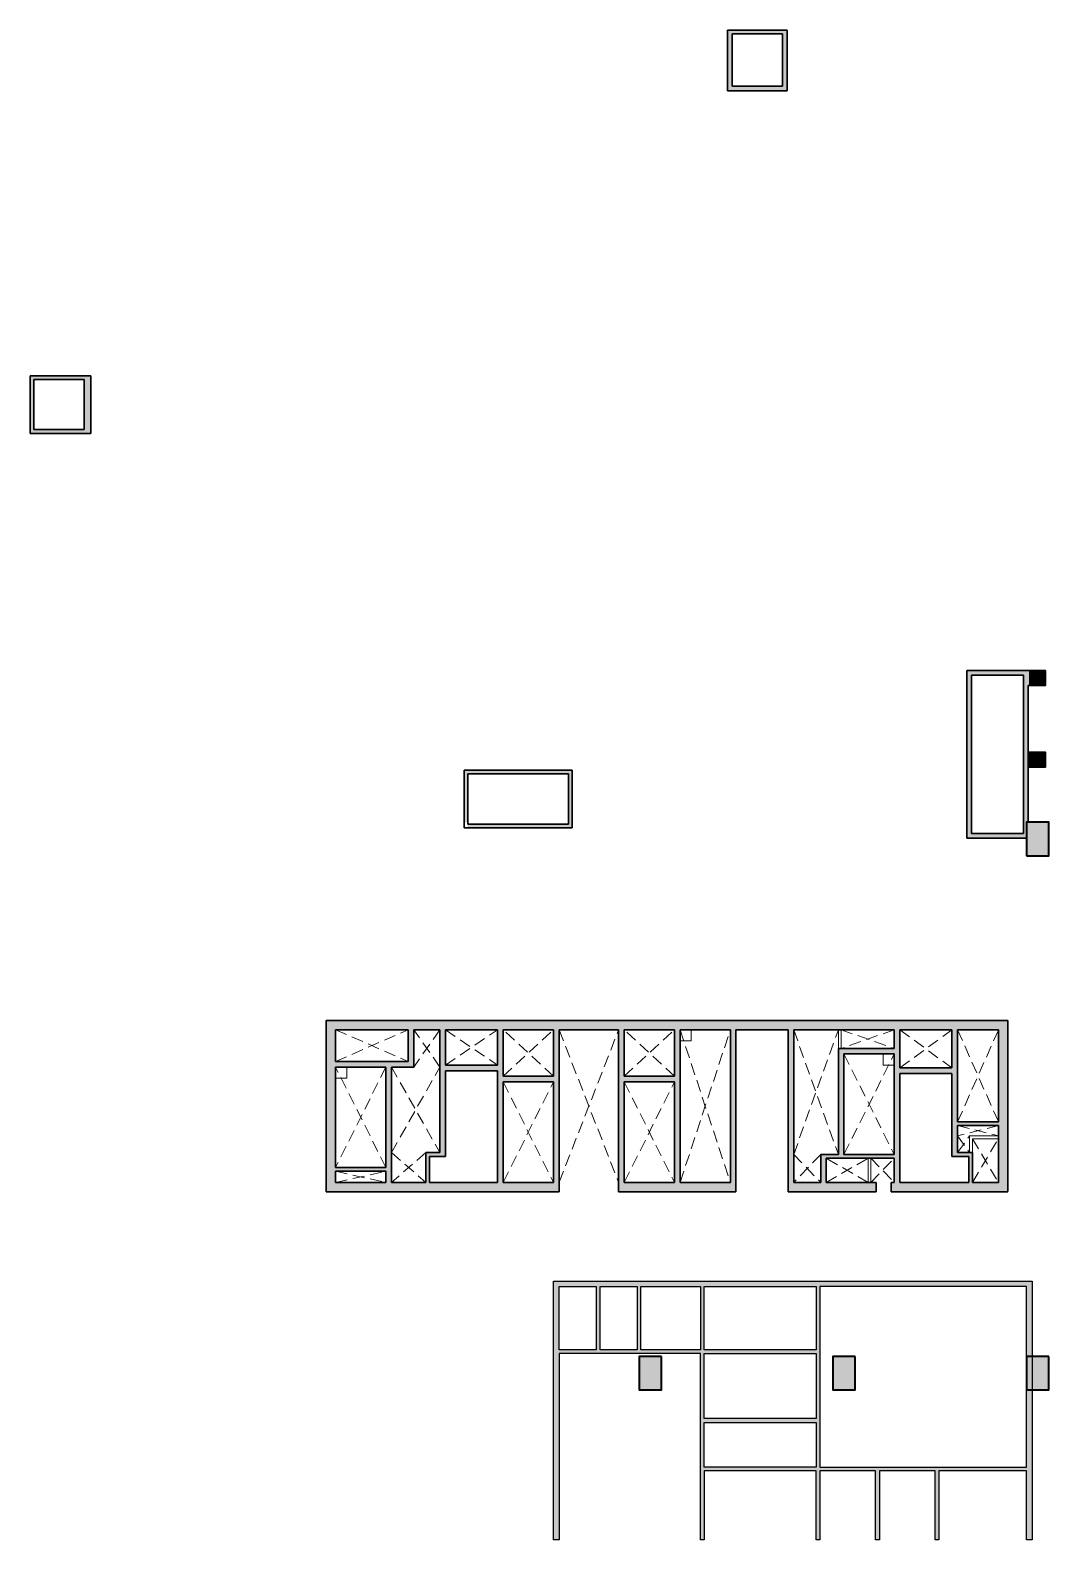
# Model space of a CAD drawing. Header units: millimetres. Extents: x 400 to 217000, y 400 to 89500.
# Drawn here: x 127850 to 182550, y 400 to 81500 of the extents above; entities that cross this region are included whole.
import ezdxf

# ---------------------------------------------------------------- set-up
doc = ezdxf.new("R2010")
doc.units = ezdxf.units.MM
doc.linetypes.add('DASHED2', pattern=[9.525, 6.35, -3.175])
for name, color, linetype, lineweight in [('NDC_S-COLUMN', 4, 'Continuous', 40), ('NDC_S_HATCH COLUMN AND WALL', 251, 'Continuous', 13), ('NDC_S_OPENING', 9, 'DASHED2', 13), ('NDC_S_THIN LINE', 7, 'Continuous', 20), ('NDC_S_WALL', 6, 'Continuous', 35), ('POD_Core wall_6.1(B2)$0$NDC_S_WALL', 6, 'Continuous', 25), ('Ramp wall 3(B3-B1)$0$NDC_S_WALL', 6, 'Continuous', 35)]:
    doc.layers.add(name, color=color, linetype=linetype, lineweight=lineweight)

# ---------------------------------------------------------------- blocks, each defined once
blk = doc.blocks.new('cot')
at = {"layer": 'NDC_S_HATCH COLUMN AND WALL', "ltscale": 0.005}
h = blk.add_hatch(color=256, dxfattribs=at)
h.dxf.hatch_style = 1
h.paths.add_polyline_path([(-0.5, 0.5), (0.5, 0.5), (0.5, -0.5), (-0.5, -0.5)])
at = {"layer": 'NDC_S-COLUMN', "ltscale": 0.005}
blk.add_lwpolyline([(-0.5, 0.5), (0.5, 0.5), (0.5, -0.5), (-0.5, -0.5)], close=True, dxfattribs=at)

msp = doc.modelspace()

# ---------------------------------------------------------------- hatches: boundary and pattern name
at = {"layer": 'NDC_S_HATCH COLUMN AND WALL', "ltscale": 200}
h = msp.add_hatch(color=251, dxfattribs=at)
h.dxf.hatch_style = 1
h.paths.add_polyline_path([(168500, 81300), (168250, 81300), (168250, 78500), (165550, 78500), (165550, 81300), (165300, 81300), (165300, 78250), (168500, 78250)])
h.paths.add_polyline_path([(168500, 81500), (165300, 81500), (165300, 81300), (168500, 81300)])
h = msp.add_hatch(color=251, dxfattribs=at)
h.dxf.hatch_style = 1
h.paths.add_polyline_path([(131100, 62940), (130700, 62940), (130700, 62740), (130750, 62740), (130750, 60040), (130700, 60040), (130700, 59840), (131100, 59840)])
h.paths.add_polyline_path([(130700, 62940), (127850, 62940), (127850, 59840), (130700, 59840), (130700, 60040), (128050, 60040), (128050, 62740), (130700, 62740)])
h = msp.add_hatch(color=251, dxfattribs=at)
h.dxf.hatch_style = 1
h.paths.add_polyline_path([(181450, 46300), (181550, 46300), (181550, 46700), (181200, 46700), (181200, 38500), (181350, 38500), (181350, 38950), (181450, 38950)])
h.paths.add_polyline_path([(181550, 47100), (178150, 47100), (178150, 46700), (178400, 46700), (178400, 46850), (181200, 46850), (181200, 46700), (181550, 46700)])
h.paths.add_polyline_path([(178400, 44500), (178400, 44700), (178400, 46700), (178150, 46700), (178150, 38500), (178400, 38500)])
h.paths.add_polyline_path([(181350, 38500), (181200, 38500), (181200, 38350), (178400, 38350), (178400, 38500), (178150, 38500), (178150, 38100), (181350, 38100)])
h = msp.add_hatch(color=251, dxfattribs=at)
h.dxf.hatch_style = 1
h.paths.add_polyline_path([(156950, 41750), (151150, 41750), (151150, 38950), (151350, 38950), (151350, 41550), (156750, 41550), (156750, 38850), (151350, 38850), (151350, 38650), (156950, 38650)])
h = msp.add_hatch(color=251, dxfattribs=at)
h.dxf.hatch_style = 1
h.paths.add_polyline_path([(181350, 37150), (182550, 37150), (182550, 38950), (181350, 38950)])
h = msp.add_hatch(color=251, dxfattribs=at)
h.dxf.hatch_style = 1
h.paths.add_polyline_path([(180350, 28300), (143750, 28300), (143750, 19100), (156250, 19100), (156250, 27800), (159450, 27800), (159450, 19100), (165750, 19100), (165750, 27800), (168550, 27800), (168550, 19100), (173280, 19100), (173280, 19600), (170600, 19600), (170600, 20900), (174250, 20900), (174250, 19600), (174080, 19600), (174080, 19100), (180350, 19100)])
h.paths.add_polyline_path([(148150, 27800), (148150, 26100), (144250, 26100), (144250, 27800)], flags=16)
h.paths.add_polyline_path([(146950, 25800), (146950, 20400), (144250, 20400), (144250, 25800)], flags=16)
h.paths.add_polyline_path([(147250, 25800), (148450, 25800), (148450, 27800), (149850, 27800), (149850, 21200), (149100, 21200), (149100, 19600), (147250, 19600)], flags=16)
h.paths.add_polyline_path([(150150, 27800), (152950, 27800), (152950, 25900), (150150, 25900)], flags=16)
h.paths.add_polyline_path([(150150, 25600), (152950, 25600), (152950, 19600), (149300, 19600), (149300, 21000), (150150, 21000)], flags=16)
h.paths.add_polyline_path([(146950, 20200), (146950, 19600), (144250, 19600), (144250, 20200)], flags=16)
h.paths.add_polyline_path([(155950, 27800), (155950, 25300), (153250, 25300), (153250, 27800)], flags=16)
h.paths.add_polyline_path([(153250, 25000), (155950, 25000), (155950, 19600), (153250, 19600)], flags=16)
h.paths.add_polyline_path([(159750, 27800), (162450, 27800), (162450, 25300), (159750, 25300)], flags=16)
h.paths.add_polyline_path([(159750, 25000), (162450, 25000), (162450, 19600), (159750, 19600)], flags=16)
h.paths.add_polyline_path([(162750, 27800), (165450, 27800), (165450, 19600), (162750, 19600)], flags=16)
h.paths.add_polyline_path([(174250, 27800), (174250, 26800), (171250, 26800), (171250, 21100), (170300, 21100), (170300, 19600), (168850, 19600), (168850, 27800)], flags=16)
h.paths.add_polyline_path([(171550, 26500), (174250, 26500), (174250, 21100), (171550, 21100)], flags=16)
h.paths.add_polyline_path([(177350, 27800), (177350, 25750), (174550, 25750), (174550, 27800)], flags=16)
h.paths.add_polyline_path([(174550, 25450), (177350, 25450), (177350, 21000), (178250, 21000), (178250, 19600), (174550, 19600)], flags=16)
h.paths.add_polyline_path([(177650, 27800), (179850, 27800), (179850, 22850), (177650, 22850)], flags=16)
h.paths.add_polyline_path([(177650, 22650), (179850, 22650), (179850, 19600), (178450, 19600), (178450, 21200), (177650, 21200)], flags=16)
h = msp.add_hatch(color=251, dxfattribs=at)
h.dxf.hatch_style = 1
h.paths.add_polyline_path([(161750, 10250), (160550, 10250), (160550, 8450), (161750, 8450)])
h = msp.add_hatch(color=251, dxfattribs=at)
h.dxf.hatch_style = 1
h.paths.add_polyline_path([(172150, 10250), (170950, 10250), (170950, 8450), (172150, 8450)])
h = msp.add_hatch(color=251, dxfattribs=at)
h.dxf.hatch_style = 1
h.paths.add_polyline_path([(182550, 10250), (181350, 10250), (181350, 8450), (182550, 8450)])
at = {"layer": 'NDC_S_THIN LINE', "ltscale": 100}
h = msp.add_hatch(color=251, dxfattribs=at)
h.dxf.hatch_style = 1
h.paths.add_polyline_path([(181450, 42712), (181550, 42712), (181550, 41912), (181450, 41912)])
at = {"layer": 'POD_Core wall_6.1(B2)$0$NDC_S_WALL'}
h = msp.add_hatch(color=251, dxfattribs=at)
h.dxf.hatch_style = 1
h.paths.add_polyline_path([(181650, 14300), (155950, 14300), (155950, 400), (156250, 400), (156250, 10400), (163850, 10400), (163850, 400), (164050, 400), (164050, 4110), (170050, 4110), (170050, 400), (170250, 400), (170250, 4100), (173250, 4100), (173250, 400), (173450, 400), (173450, 4100), (176450, 4100), (176450, 400), (176650, 400), (176650, 4100), (181350, 4100), (181350, 400), (181650, 400)])
h.paths.add_polyline_path([(156250, 14000), (158250, 14000), (158250, 10600), (156250, 10600)], flags=16)
h.paths.add_polyline_path([(158450, 14000), (160450, 14000), (160450, 10600), (158450, 10600)], flags=16)
h.paths.add_polyline_path([(160650, 14000), (163850, 14000), (163850, 10600), (160650, 10600)], flags=16)
h.paths.add_polyline_path([(164050, 14000), (170050, 14000), (170050, 10600), (164050, 10600)], flags=16)
h.paths.add_polyline_path([(164050, 10400), (170050, 10395), (170050, 6905), (164050, 6910)], flags=16)
h.paths.add_polyline_path([(164050, 6700), (170050, 6710), (170050, 4310), (164050, 4300)], flags=16)
h.paths.add_polyline_path([(170250, 14000), (181350, 14000), (181350, 4300), (170250, 4300)], flags=16)

# ---------------------------------------------------------------- linework, layer by layer
at = {"layer": 'NDC_S-COLUMN', "ltscale": 200}
for points in [[(181350, 37150), (182550, 37150), (182550, 38950), (181350, 38950)], [(161750, 10250), (160550, 10250), (160550, 8450), (161750, 8450)], [(172150, 10250), (170950, 10250), (170950, 8450), (172150, 8450)], [(182550, 10250), (181350, 10250), (181350, 8450), (182550, 8450)]]:
    msp.add_lwpolyline(points, close=True, dxfattribs=at)
at = {"layer": 'NDC_S_OPENING', "ltscale": 100}
for p, q in [((144250, 27800), (148150, 26100)), ((144250, 26100), (148150, 27800)), ((149850, 25800), (148450, 27800)), ((149850, 27800), (148450, 25800)), ((150150, 27800), (152950, 25900)), ((150150, 25900), (152950, 27800)), ((155950, 25300), (153250, 27800)), ((153250, 25300), (155950, 27800)), ((156250, 27800), (159450, 19600)), ((156255, 19605), (159450, 27800)), ((162450, 25300), (159750, 27800)), ((159750, 25300), (162450, 27800)), ((162750, 27800), (165450, 19600)), ((162750, 19600), (165450, 27800)), ((168850, 21100), (171250, 27800)), ((168850, 27800), (171250, 21100)), ((171400, 27800), (174250, 26800)), ((174250, 27800), (171400, 26800)), ((174550, 27800), (177350, 25750)), ((174550, 25750), (177350, 27800)), ((177650, 27800), (179850, 22850)), ((177650, 22850), (179850, 27795)), ((171550, 26500), (174250, 21100)), ((171550, 21100), (174250, 26500)), ((146950, 25800), (144250, 20400)), ((146950, 20400), (144250, 25800)), ((147250, 21200), (149850, 25800)), ((147250, 25800), (149850, 21200)), ((153250, 25000), (155950, 19600)), ((153250, 19600), (155950, 25000)), ((159750, 25000), (162450, 19600)), ((159750, 19600), (162450, 25000)), ((177650, 22650), (179850, 22100)), ((179850, 22650), (177650, 22100)), ((177650, 22100), (178300, 21200)), ((177650, 21200), (178300, 22100)), ((178450, 21950), (179850, 19600)), ((178450, 19600), (179850, 21950)), ((149100, 21200), (147250, 19600)), ((147250, 21200), (149100, 19600)), ((170300, 21100), (168850, 19600)), ((168850, 21100), (170300, 19600)), ((172850, 19600), (170600, 20900)), ((170600, 19600), (172850, 20900)), ((173000, 20900), (174250, 19600)), ((173000, 19600), (174250, 20900)), ((144250, 20200), (146945, 19600)), ((144250, 19600), (146950, 20200))]:
    msp.add_line(p, q, dxfattribs=at)
at = {"layer": 'NDC_S_THIN LINE', "ltscale": 100}
for p, q in [((171250, 26800), (171250, 27800)), ((171400, 26800), (171400, 27800)), ((178300, 21200), (178300, 22100)), ((178300, 22100), (179850, 22100)), ((178450, 21200), (178450, 21950)), ((178450, 21950), (179850, 21950)), ((172850, 20900), (172850, 19600)), ((173000, 19600), (173000, 20900))]:
    msp.add_line(p, q, dxfattribs=at)
for points in [[(163350, 27200), (162750, 27200), (162750, 27800), (163350, 27800)], [(173650, 25900), (174250, 25900), (174250, 26500), (173650, 26500)], [(144850, 25200), (144250, 25200), (144250, 25800), (144850, 25800)]]:
    msp.add_lwpolyline(points, close=True, dxfattribs=at)
at = {"layer": 'NDC_S_WALL', "ltscale": 100}
for p, q in [((143750, 28300), (143750, 19100)), ((180345, 28300), (143750, 28300)), ((144250, 26100), (144250, 27800)), ((144250, 27800), (148150, 27800)), ((148150, 27800), (148150, 26100)), ((148450, 25800), (148450, 27800)), ((148450, 27800), (149850, 27800)), ((149850, 27800), (149850, 21200)), ((150150, 25900), (150150, 27800)), ((150150, 27800), (152950, 27800)), ((152950, 27800), (152950, 25900)), ((153250, 25300), (153250, 27800)), ((153250, 27800), (155950, 27800)), ((155950, 27800), (155950, 25300)), ((156250, 19100), (156250, 27800)), ((156250, 27800), (159450, 27800)), ((159450, 27800), (159450, 19100)), ((159750, 25300), (159750, 27800)), ((159750, 27800), (162450, 27800)), ((162450, 27800), (162450, 25300)), ((162750, 27800), (165450, 27800)), ((162750, 19600), (162750, 27800)), ((165450, 27800), (165450, 19600)), ((165750, 27800), (168550, 27800)), ((165750, 19100), (165750, 27800)), ((168550, 27800), (168550, 19100)), ((168850, 27800), (174250, 27800)), ((168850, 19600), (168850, 27800)), ((174250, 27800), (174250, 26800)), ((174550, 27800), (177350, 27800)), ((174550, 25750), (174550, 27800)), ((177350, 27800), (177350, 25750)), ((177650, 27800), (179850, 27800)), ((177650, 22850), (177650, 27800)), ((179850, 27800), (179850, 22850)), ((180350, 19105), (180350, 28295)), ((174250, 26800), (171250, 26800)), ((171250, 26800), (171250, 21100)), ((148150, 26100), (144250, 26100)), ((171550, 26500), (174250, 26500)), ((171550, 21100), (171550, 26500)), ((174250, 26500), (174250, 21100)), ((144250, 20400), (144250, 25800)), ((144250, 25800), (146950, 25800)), ((146950, 25800), (146950, 20400)), ((147250, 19600), (147250, 25800)), ((147250, 25800), (148450, 25800)), ((152950, 25900), (150150, 25900)), ((150150, 21000), (150150, 25600)), ((150150, 25600), (152950, 25600)), ((152950, 25600), (152950, 19600)), ((153250, 25300), (155950, 25300)), ((159750, 25300), (162450, 25300)), ((177350, 25750), (174550, 25750)), ((174550, 19600), (174550, 25450)), ((174550, 25450), (177350, 25450)), ((177350, 25450), (177350, 21000)), ((153250, 19600), (153250, 25000)), ((155950, 25000), (153250, 25000)), ((155950, 25000), (155950, 19600)), ((159750, 19600), (159750, 25000)), ((162450, 25000), (159750, 25000)), ((162450, 25000), (162450, 19600)), ((179850, 22850), (177650, 22850)), ((177650, 21200), (177650, 22650)), ((177650, 22650), (179850, 22650)), ((179850, 22650), (179850, 19600)), ((149850, 21200), (149100, 21200)), ((149100, 21200), (149100, 19600)), ((171250, 21100), (170300, 21100)), ((170300, 21100), (170300, 19600)), ((174250, 21100), (171550, 21100)), ((178450, 21200), (177650, 21200)), ((178450, 21200), (178450, 19600)), ((146950, 20400), (144250, 20400)), ((149300, 21000), (150150, 21000)), ((149300, 21000), (149300, 19600)), ((170600, 20900), (174250, 20900)), ((170600, 19600), (170600, 20900)), ((174250, 20900), (174250, 19600)), ((177350, 21000), (178250, 21000)), ((178250, 21000), (178250, 19600)), ((146945, 20200), (144250, 20200)), ((144250, 20200), (144250, 19600)), ((146950, 19600), (144250, 19600)), ((146950, 20195), (146950, 19600)), ((149100, 19600), (147250, 19600)), ((152950, 19600), (149300, 19600)), ((153250, 19600), (155950, 19600)), ((162450, 19600), (159750, 19600)), ((165450, 19600), (162750, 19600)), ((170300, 19600), (168850, 19600)), ((173280, 19600), (170600, 19600)), ((173280, 19600), (173280, 19100)), ((174250, 19600), (174080, 19600)), ((174080, 19600), (174080, 19100)), ((178250, 19600), (174550, 19600)), ((179850, 19600), (178450, 19600)), ((143750, 19100), (156250, 19100)), ((159450, 19100), (165750, 19100)), ((168550, 19100), (173280, 19100)), ((174080, 19100), (180345, 19100))]:
    msp.add_line(p, q, dxfattribs=at)
msp.add_arc((146945, 20195), 5, 0, 90, dxfattribs=at)
at = {"layer": 'POD_Core wall_6.1(B2)$0$NDC_S_WALL'}
for points in [[(155950, 400), (155950, 14300), (181650, 14300), (181650, 400), (181350, 400), (181350, 4100), (176650, 4100), (176650, 400), (176450, 400), (176450, 4100), (173450, 4100), (173450, 400), (173250, 400), (173250, 4100), (170250, 4100), (170250, 400), (170050, 400), (170050, 4110), (164050, 4110), (164050, 400), (163850, 400), (163850, 10400), (156250, 10404), (156250, 400)], [(156250, 14000), (158250, 14000), (158250, 10600), (156250, 10600)], [(158450, 14000), (160450, 14000), (160450, 10600), (158450, 10600)], [(160650, 14000), (163850, 14000), (163850, 10600), (160650, 10610)], [(164050, 14000), (170050, 14000), (170050, 10600), (164050, 10600)], [(170250, 4300), (181350, 4300), (181350, 14000), (170250, 14000)], [(164050, 10400), (170050, 10400), (170050, 6910), (164050, 6910)], [(164050, 6710), (170050, 6710), (170050, 4310), (164050, 4310)]]:
    msp.add_lwpolyline(points, close=True, dxfattribs=at)
at = {"layer": 'Ramp wall 3(B3-B1)$0$NDC_S_WALL', "ltscale": 200}
for p, q in [((165300, 81500), (165300, 78250)), ((168500, 81500), (165300, 81500)), ((165550, 81300), (168250, 81300)), ((165550, 78500), (165550, 81300)), ((168250, 81300), (168250, 78500)), ((168500, 78250), (168500, 81500)), ((165300, 78250), (168500, 78250)), ((168250, 78500), (165550, 78500)), ((127850, 59840), (127850, 62940)), ((131100, 62940), (127850, 62940)), ((128050, 62740), (128050, 60040)), ((128050, 62740), (130750, 62740)), ((130750, 60040), (130750, 62740)), ((131100, 62940), (131100, 59840)), ((128050, 60040), (130750, 60040)), ((131100, 59840), (127850, 59840)), ((181550, 47100), (178150, 47100)), ((178150, 47100), (178150, 38100)), ((181550, 47100), (181550, 46300)), ((178400, 46850), (178400, 44700)), ((178400, 46850), (181200, 46850)), ((181200, 46850), (181200, 38350)), ((181450, 38950), (181450, 46300)), ((181550, 46300), (181450, 46300)), ((178400, 44700), (178400, 44500)), ((178400, 44700), (178400, 44700)), ((178400, 44500), (178400, 38350)), ((178400, 44500), (178400, 44500)), ((151150, 38650), (151150, 41750)), ((151150, 41750), (156950, 41750)), ((156750, 41550), (151350, 41550)), ((151350, 41550), (151350, 38850)), ((156750, 38850), (156750, 41550)), ((156950, 41750), (156950, 38650)), ((156950, 38650), (151150, 38650)), ((151350, 38850), (156750, 38850)), ((181200, 38350), (178400, 38350)), ((178150, 38100), (181350, 38100))]:
    msp.add_line(p, q, dxfattribs=at)
msp.add_lwpolyline([(181450, 42712), (181550, 42712), (181550, 41912), (181450, 41912)], close=True, dxfattribs=at)

# ---------------------------------------------------------------- block references
at = {"layer": 'NDC_S_HATCH COLUMN AND WALL', "ltscale": 200, "xscale": 800, "yscale": 800}
for p in [(181950, 46700), (181950, 42313)]:
    msp.add_blockref('cot', p, dxfattribs=at)

doc.saveas('drawing.dxf')
